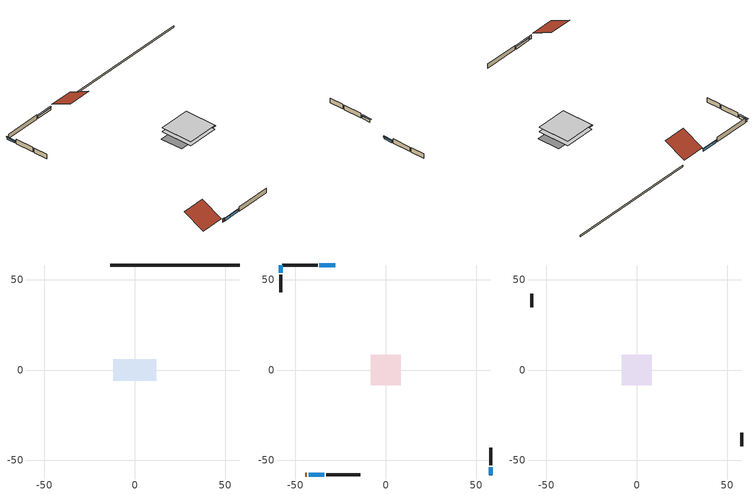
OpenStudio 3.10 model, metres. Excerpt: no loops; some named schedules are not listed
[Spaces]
crawlspace - unvented 1
 floor foundation (Slab1 construction): -11.91,-5.96 -11.91,5.96 11.91,5.96 11.91,-5.96 z-0.91
 wall foundation (FoundationWall1 construction): 58.06,58.06 -13.41,58.06 z-0.91:0
conditioned space 1
 floor to crawlspace - unvented 1 (Floor1 construction): -8.42,-8.42 -8.42,8.42 8.42,8.42 8.42,-8.42 z0
 wall outside (Wall1 construction): -37.59,58.06 -57.13,58.06 z0:2.44
 wall outside (Wall2 construction): 58.06,-52.73 58.06,-42.96 z0:2.44
 wall outside (Wall3 construction): -32.96,-58.06 -14.19,-58.06 z0:2.44
 wall outside (Wall4 construction): -58.06,52.73 -58.06,42.96 z0:2.44
 wall outside (AdiabaticWallConstruction): -27.86,58.06 -36.66,58.06 / 58.06,-58.06 58.06,-53.66 / -42.69,-58.06 -33.89,-58.06 / -58.06,58.06 -58.06,53.66 z0:1.19
 wall outside (AdiabaticWallConstruction 1): -44.53,-58.06 -43.62,-58.06 z0:2.03
 window (WindowConstruction): -27.86,58.06 -36.66,58.06 z0:1.19
 window (WindowConstruction 1): 58.06,-58.06 58.06,-53.66 z0:1.19
 window (WindowConstruction 2): -42.69,-58.06 -33.89,-58.06 z0:1.19
 window (WindowConstruction 3): -58.06,58.06 -58.06,53.66 z0:1.19
 door (Door): -44.53,-58.06 -43.62,-58.06 z0:2.03
attic - vented 1
 floor to conditioned space 1 (Floor2 construction Reversed): -8.42,-8.42 -8.42,8.42 8.42,8.42 8.42,-8.42 z2.44
 wall outside (Wall5 construction): 58.06,-42.03 58.06,-34.76 z0:2.44
 wall outside (Wall6 construction): -58.06,42.03 -58.06,34.76 z0:2.44
 roof outside (Roof1 construction): -26.93,58.06,2.44 -26.93,46.79,8.07 -14.34,46.79,8.07 -14.34,58.06,2.44
 roof outside (Roof2 construction): -45.46,-58.06,2.44 -45.46,-46.79,8.07 -58.06,-46.79,8.07 -58.06,-58.06,2.44
shading: -36.97,58.06 -27.56,58.06 -27.56,58.67 -36.97,58.67 z1.49; 58.06,-53.35 58.06,-58.36 58.67,-58.36 58.67,-53.35 z1.49; -33.58,-58.06 -42.99,-58.06 -42.99,-58.67 -33.58,-58.67 z1.49; -58.06,53.35 -58.06,58.36 -58.67,58.36 -58.67,53.35 z1.49
[Site]
Buffalo Niagara Intl Ap_NY: Latitude {deg}=42.93; Longitude {deg}=-78.73; Time Zone {hr}=-5; Elevation {m}=215; Terrain=Suburbs; Keep Site Location Information=Yes
[Site:GroundTemperature:Shallow]
4.30207, 2.29327, 2.1324, 3.08568, 6.91256, 10.7216, 14.0239, 16.1158, 16.2935, 14.5921, 11.374, 7.68183
[Site:WaterMainsTemperature]
Calculation Method=Schedule; Temperature Schedule=mains temperature schedule
[Building]
Building 1
[Material] Roughness=Rough
Name | Thickness {m} | Conductivity {W/m-K} | Density {kg/m3} | Specific Heat {J/kg-K} | Thermal Absorptance | Solar Absorptance | Visible Absorptance
asphalt or fiberglass shingles | 0.00635 | 0.162714 | 1121.4 | 1465.45 | 0.9 | 0.85 | 0.85
roof rigid ins | 0.00281632 | 0.029427 | 32.04 | 1214.23 | 0.9 | 0.7 | 0.7
osb sheathing 0.5 in. | 0.0127 | 0.115458 | 512.64 | 1214.23 | 0.9 | 0.6 | 0.6
wood siding | 0.0254 | 0.102417 | 544.68 | 1172.36 | 0.9 | 0.7 | 0.7
osb sheathing 0.5 in. 1 | 0.0127 | 0.115458 | 512.64 | 1214.23 | 0.9 | 0.7 | 0.7
wall stud and cavity | 0.1397 | 0.0929022 | 139.0536 | 1170.24 | 0.9 | 0.7 | 0.7
gypsum board | 0.0127 | 0.160291 | 801 | 837.4 | 0.9 | 0.6 | 0.6
wall stud and cavity 1 | 0.1397 | 0.727959 | 139.0536 | 1170.24 | 0.9 | 0.6 | 0.6
floor stud and cavity | 0.1397 | 0.21683 | 92.3553 | 1139.71 | 0.9 | 0.7 | 0.7
floor rigid ins | 0.103632 | 0.029427 | 32.04 | 1214.23 | 0.9 | 0.7 | 0.7
osb sheathing 0.75 in. | 0.01905 | 0.115458 | 512.64 | 1214.23 | 0.9 | 0.7 | 0.7
floor covering | 0.0127 | 0.0433444 | 54.468 | 1339.84 | 0.9 | 0.6 | 0.6
ceiling loosefill ins | 0.169333 | 0.0480833 | 16.02 | 1046.75 | 0.9 | 0.7 | 0.7
ceiling stud and cavity | 0.1397 | 0.0824711 | 65.682 | 1177.47 | 0.9 | 0.7 | 0.7
concrete 8.0 in. | 0.2032 | 1.803125 | 2242.8 | 837.4 | 0.9 | 0.7 | 0.7
soil 0.5 in. | 0.0127 | 1.731 | 1842.3 | 418.7 | 0.9 | 0.7 | 0.7
wood siding 1; wood siding 2 | 0.0254 | 0.102417 | 544.68 | 1172.36
wall rigid ins | 0.512978 | 0.029427 | 32.04 | 1214.23 | 0.9 | 0.7 | 0.7
wall stud and cavity 2 | 0.0889 | 0.380278 | 52.3479 | 1209.89 | 0.9 | 0.7 | 0.7
door material | 0.04445 | 0.0716541 | 512.64 | 1214.23 | 0.9 | 0.7 | 0.7
wall stud and cavity 3 | 0.0889 | 0.391764 | 83.0341 | 1211.67 | 0.9 | 0.7 | 0.7
furniture material conditioned space 1 | 0.1524 | 0.115458 | 640.8 | 1214.23 | 0.9 | 0.6 | 0.6
[Construction]
Roof1 construction; Roof2 construction: asphalt or fiberglass shingles, roof rigid ins, osb sheathing 0.5 in.
Wall1 construction; Wall2 construction; Wall3 construction; Wall4 construction: wood siding, osb sheathing 0.5 in. 1, wall stud and cavity, gypsum board
Wall5 construction; Wall6 construction: wood siding, osb sheathing 0.5 in. 1, wall stud and cavity 1
Floor1 construction: floor stud and cavity, floor rigid ins, osb sheathing 0.75 in., floor covering
Floor2 construction Reversed: gypsum board, ceiling stud and cavity, ceiling loosefill ins
FoundationWall1 construction: concrete 8.0 in.
Slab1 construction: soil 0.5 in.
WindowConstruction; WindowConstruction 1; WindowConstruction 2; WindowConstruction 3: WindowMaterial
AdiabaticWallConstruction: wood siding 1, wall rigid ins, wall stud and cavity 2, gypsum board
Door: door material
AdiabaticWallConstruction 1: wood siding 2, wall rigid ins, wall stud and cavity 2, gypsum board
PartitionWallConstruction: gypsum board, wall stud and cavity 3, gypsum board
furniture construction conditioned space 1: furniture material conditioned space 1
[WindowMaterial:SimpleGlazingSystem]
WindowMaterial: U-Factor {W/m2-K}=2.10086; Solar Heat Gain Coefficient=0.3
[ThermalZone] Multiplier=1; Use Ideal Air Loads=No
Name | Volume {m3} | Thermostat
conditioned space | 692.064 | conditioned space temperature setpoint
attic - vented | 356.391
crawlspace - unvented | 259.524
[Sizing:Zone] Zone Cooling Design Supply Air Temperature Input Method=SupplyAirTemperature; Zone Cooling Design Supply Air Temperature {C}=14; Zone Cooling Design Supply Air Temperature Difference {deltaC}=11.11; Zone Heating Design Supply Air Temperature Input Method=SupplyAirTemperature; Zone Heating Design Supply Air Temperature {C}=40; Zone Heating Design Supply Air Temperature Difference {deltaC}=11.11; Zone Cooling Design Supply Air Humidity Ratio {kg-H2O/kg-air}=0.0085; Zone Heating Design Supply Air Humidity Ratio {kg-H2O/kg-air}=0.008; Cooling Design Air Flow Method=DesignDay; Heating Design Air Flow Method=DesignDay; Account for Dedicated Outdoor Air System=No; Dedicated Outdoor Air System Control Strategy=NeutralSupplyAir; Dedicated Outdoor Air Low Setpoint Temperature for Design {C}=autosize; Dedicated Outdoor Air High Setpoint Temperature for Design {C}=autosize; Zone Load Sizing Method=Sensible Load Only No Latent Load; Zone Latent Cooling Design Supply Air Humidity Ratio Input Method=HumidityRatioDifference; Zone Cooling Design Supply Air Humidity Ratio Difference {kgWater/kgDryAir}=0.005; Zone Latent Heating Design Supply Air Humidity Ratio Input Method=HumidityRatioDifference; Zone Humidification Design Supply Air Humidity Ratio Difference {kgWater/kgDryAir}=0.005; Sizing Option=Coincident
attic - vented; crawlspace - unvented
[Space]
Name | Thermal Zone | Volume {m3}
conditioned space 1 | conditioned space | 692.064
attic - vented 1 | attic - vented | 356.391
crawlspace - unvented 1 | crawlspace - unvented | 259.524
[ThermostatSetpoint:DualSetpoint]
conditioned space temperature setpoint: Heating Setpoint Temperature Schedule=heating setpoint; Cooling Setpoint Temperature Schedule=cooling setpoint; Temperature Difference Between Cutout And Setpoint {deltaC}=0
[Foundation:Kiva]
Foundation Kiva 1: Initial Indoor Air Temperature {C}=0.1092; Wall Height Above Grade {m}=0; Wall Depth Below Slab {m}=0.2032
[Foundation:Kiva:Settings]
Soil Conductivity {W/m-K}=1.731; Soil Density {kg/m3}=1842.3; Soil Specific Heat {J/kg-K}=418.7; Ground Solar Absorptivity=0.9; Ground Thermal Absorptivity=0.9; Ground Surface Roughness {m}=0.03; Far-Field Width {m}=40; Deep-Ground Boundary Condition=ZeroFlux; Deep-Ground Depth {m}=40; Minimum Cell Dimension {m}=0.2; Maximum Cell Growth Coefficient=3; Simulation Timestep=Timestep
[SurfaceProperty:ExposedFoundationPerimeter]
Slab1: Exposed Perimeter Calculation Method=TotalExposedPerimeter; Total Exposed Perimeter {m}=71.46544
[SurfaceProperty:IncidentSolarMultiplier] Incident Solar Multiplier=1; Incident Solar Multiplier Schedule=trans schedule winter=0.857 summer=0.857
Window1; Window2; Window3; Window4
[InternalMass:Definition] Design Level Calculation Method=SurfaceArea
Name | Construction | Surface Area {m2}
partition wall mass | PartitionWallConstruction | 283.819
furniture mass conditioned space 1 | furniture construction conditioned space 1 | 113.528
[InternalMass] Space or SpaceType=conditioned space 1; Multiplier=1
Name | Internal Mass Definition
partition wall mass | partition wall mass
furniture mass conditioned space 1 | furniture mass conditioned space 1
[EnergyManagementSystem:Sensor]
Name | Output Variable or Output Meter | Output Variable or Output Meter Index Key
out_pb_s | Site Outdoor Air Barometric Pressure
out_wt_s | Site Outdoor Air Humidity Ratio
site_vw_s | Site Wind Speed
cool_season | Schedule Value | cooling season schedule
natural_vent_s | Schedule Value | natural vent schedule
htg_sp_s | Schedule Value | heating setpoint
clg_sp_s | Schedule Value | cooling setpoint
mech_vent_range_fan_0_sch_s | Schedule Value | mech vent range fan 0 schedule
mech_vent_bath_fan_0_sch_s | Schedule Value | mech vent bath fan 0 schedule
clothes_dryer_exhaust_0_sch_s | Schedule Value | clothes_dryer
htg_load_cond | Heating:EnergyTransfer:Zone:CONDITIONED SPACE
clg_load_cond | Cooling:EnergyTransfer:Zone:CONDITIONED SPACE
[EnergyManagementSystem:Actuator]
Name | Actuated Component | Actuated Component Type | Actuated Component Control Type | Zone or Space
water_heater_ec_adj_act | water heater energy adjustment1 | OtherEquipment | Power Level | conditioned space 1
fridge_schedule_act | fridge schedule | Schedule:Constant | Schedule Value
natural_vent_flow_act | natural vent flow | Zone Infiltration | Air Exchange Flow Rate
whole_house_fan_flow_act | whole house fan flow | Zone Infiltration | Air Exchange Flow Rate
whole_house_fan_act | whole house fan | ElectricEquipment | Electricity Rate | conditioned space 1
whole_house_fan_mix_act | whole house fan mix | ZoneMixing | Air Exchange Flow Rate
mech_vent_house_fan_cfis_act | mech vent house fan cfis | ElectricEquipment | Electricity Rate | conditioned space 1
mech_vent_house_fan_sensible_load_act | mech vent house fan sensible load | OtherEquipment | Power Level | conditioned space 1
mech_vent_house_fan_latent_load_act | mech vent house fan latent load | OtherEquipment | Power Level | conditioned space 1
infil_flow_act | infil flow | Zone Infiltration | Air Exchange Flow Rate
[EnergyManagementSystem:Program]
boiler_hydronic_pump_power_program: Set hvac_plr = boiler_plr_s; Set pump_total_eff = boiler_hydronic_pump_rated_mfr / 1000 * 20000.0 / 81.7307692307692; Set pump_vfr = boiler_hydronic_pump_mfr_s / 1000; If pump_vfr > 0; Set boiler_hydronic_pump_pressure_rise_act = 81.7307692307692 * hvac_plr * pump_total_eff / pump_vfr; Else; Set boiler_hydronic_pump_pressure_rise_act = 0; EndIf
boiler_hydronic_pump_disaggregate_program: Set boiler_hydronic_pump_primary_htg = boiler_hydronic_pump_s
water_heater_EC_adj: If WarmupFlag == 0; Set dhw_e_cons = water_heater_energy + water_heater_on_cycle_parasitic + water_heater_off_cycle_parasitic; Set water_heater_ec_adj_act = 0.0 * dhw_e_cons / 1; EndIf
fridge_schedule_program: Set Tin = fridge_tin_s*(9.0/5.0)+32.0; Set fridge_schedule_act = 0; If (Hour == 0); Set fridge_schedule_act = (-0.487+0.019*Tin); ElseIf (Hour == 1); Set fridge_schedule_act = (-0.34+0.016*Tin); ElseIf (Hour == 2); Set fridge_schedule_act = (-0.37+0.017*Tin); ElseIf (Hour == 3); Set fridge_schedule_act = (-0.361+0.016*Tin); ElseIf (Hour == 4); Set fridge_schedule_act = (-0.515+0.018*Tin); ElseIf (Hour == 5); Set fridge_schedule_act = (-0.684+0.021*Tin); ElseIf (Hour == 6); Set fridge_schedule_act = (-0.471+0.019*Tin); ElseIf (Hour == 7); Set fridge_schedule_act = (-0.159+0.015*Tin); ElseIf (Hour == 8); Set fridge_schedule_act = (-0.079+0.015*Tin); ElseIf (Hour == 9); Set fridge_schedule_act = (-0.417+0.019*Tin); ElseIf (Hour == 10); Set fridge_schedule_act = (-0.411+0.018*Tin); ElseIf (Hour == 11); Set fridge_schedule_act = (-0.386+0.018*Tin); ElseIf (Hour == 12); Set fridge_schedule_act = (-0.24+0.016*Tin); ElseIf (Hour == 13); Set fridge_schedule_act = (-0.314+0.017*Tin); ElseIf (Hour == 14); Set fridge_schedule_act = (-0.16+0.015*Tin); ElseIf (Hour == 15); Set fridge_schedule_act = (-0.121+0.015*Tin); ElseIf (Hour == 16); Set fridge_schedule_act = (-0.469+0.02*Tin); ElseIf (Hour == 17); Set fridge_schedule_act = (-0.412+0.02*Tin); ElseIf (Hour == 18); Set fridge_schedule_act = (-0.091+0.017*Tin); ElseIf (Hour == 19); Set fridge_schedule_act = (0.077+0.014*Tin); ElseIf (Hour == 20); Set fridge_schedule_act = (-0.118+0.016*Tin); ElseIf (Hour == 21); Set fridge_schedule_act = (-0.247+0.017*Tin); ElseIf (Hour == 22); Set fridge_schedule_act = (-0.445+0.019*Tin); ElseIf (Hour == 23); Set fridge_schedule_act = (-0.544+0.02*Tin); EndIf
natural_vent_program: Set Tin = tin_s; Set Tout = tout_s; Set Wout = out_wt_s; Set Pbar = out_pb_s; Set Phiout = (@RhFnTdbWPb Tout Wout Pbar); Set MaxHR = 0.0115; Set Tnvsp = (htg_sp_s + clg_sp_s) / 2; Set NVavail = natural_vent_s; Set ClgSsnAvail = cool_season; Set Qnv = 0; Set Qwhf = 0; Set whole_house_fan_mix_act = 0; Set whole_house_fan_act = 0; If ((Wout < MaxHR) && (Tin > Tout) && (Tin > Tnvsp) && (ClgSsnAvail > 0)); Set WHF_Flow = 0; Set Adj = (Tin-Tnvsp)/(Tin-Tout); Set Adj = (@Min Adj 1); Set Adj = (@Max Adj 0); If (WHF_Flow > 0); Set Qwhf = WHF_Flow*Adj; Set whole_house_fan_mix_act = WHF_Flow*Adj; Set WHF_W = 0; Set whole_house_fan_act = WHF_W*Adj; ElseIf (NVavail > 0); Set NVArea = 12615.824058624003; Set Cs = 8.968567957270247e-05; Set Cw = 6.158219665777789e-05; Set Tdiff = Tin-Tout; Set dT = (@Abs Tdiff); Set Vwind = site_vw_s; Set SGNV = NVArea*Adj*((((Cs*dT)+(Cw*(Vwind^2)))^0.5)/1000); Set MaxNV = 3.844798503936001; Set Qnv = (@Min SGNV MaxNV); EndIf; EndIf; Set natural_vent_flow_act = Qnv; Set whole_house_fan_flow_act = Qwhf; Set natural_vent_program_Qnv = Qnv; Set natural_vent_program_Qwhf = Qwhf
infil_program: Set p_m = 0.14; Set p_s = 0.22; Set s_m = 270; Set s_s = 370; Set z_m = 9.99744; Set z_s = 2.4384; Set f_t = (((s_m/z_m)^p_m)*((z_s/s_s)^p_s)); Set Tdiff = tin_s-tout_s; Set dT = @Abs Tdiff; Set c = 0.0755; Set Cs = 0.0654; Set Cw = 0.1488; Set n = 0.65; Set sft = (f_t*0.7000000000000001); Set temp1 = ((c*Cw)*((sft*site_vw_s)^(2*n)))^2; Set Qinf = (((c*Cs*(dT^n))^2)+temp1)^0.5; Set Qinf = (@Max Qinf 0); Set mech_vent_house_fan_sensible_load_act = 0.0; Set mech_vent_house_fan_latent_load_act = 0.0; Set OASupInPb = out_pb_s; Set OASupInTemp = tout_s; Set OASupInW = out_wt_s; Set OASupRho = (@RhoAirFnPbTdbW OASupInPb OASupInTemp OASupInW); Set OASupCp = (@CpAirFnW OASupInW); Set OASupInEnth = (@HFnTdbW OASupInTemp OASupInW); Set ZoneTemp = tin_s; Set ZoneW = win_s; Set ZoneCp = (@CpAirFnW ZoneW); Set ZoneAirEnth = (@HFnTdbW ZoneTemp ZoneW); Set mech_vent_house_fan_cfis_act = 0.0; Set QWHV_cfis_sup = 0.0; Set QWHV_cfis_suppl_sup = 0.0; Set QWHV_cfis_suppl_exh = 0.0; Set Qrange = 0; Set Qrange = Qrange + 0.04719 * mech_vent_range_fan_0_sch_s; Set Qbath = 0; Set Qbath = Qbath + 0.04719 * mech_vent_bath_fan_0_sch_s; Set Qdryer = 0; Set Qdryer = Qdryer + 0.15118 * clothes_dryer_exhaust_0_sch_s; Set QWHV_sup = 0.0; Set QWHV_exh = 0.0; Set Qsupply = QWHV_sup + QWHV_cfis_sup + QWHV_cfis_suppl_sup; Set Qexhaust = Qrange + Qbath + Qdryer + QWHV_exh + QWHV_cfis_suppl_exh; Set Qfan = (@Max Qexhaust Qsupply); Set Qducts = 0; If Qducts < 0; Set Qsupply = Qsupply - Qducts; Else; Set Qexhaust = Qexhaust + Qducts; EndIf; Set Qfan_with_ducts = (@Max Qexhaust Qsupply); Set Qimb = (@Abs (Qsupply - Qexhaust)); If Qinf + Qimb > 0; Set Qtot = Qfan_with_ducts + (Qinf^2) / (Qinf + Qimb); Else; Set Qtot = Qfan_with_ducts; EndIf; Set Qinf_adj = Qtot - Qfan; Set infil_flow_act = Qinf_adj; Set infil_program_Qinf = Qinf_adj; Set infil_program_Qfan = Qfan; Set Qload = Qfan; Set Effectiveness_Sens = 0.0; Set Effectiveness_Lat = 0.0; Set Fan_MFR = Qload * OASupRho; Set ZoneInEnth = OASupInEnth; Set ZoneInTemp = OASupInTemp; Set FanTotalToCond = Fan_MFR * (ZoneInEnth - ZoneAirEnth); Set FanSensToCond = Fan_MFR * ZoneCp * (ZoneInTemp - ZoneTemp); Set FanLatToCond = FanTotalToCond - FanSensToCond; Set mech_vent_house_fan_sensible_load_act = mech_vent_house_fan_sensible_load_act + FanSensToCond; Set mech_vent_house_fan_latent_load_act = mech_vent_house_fan_latent_load_act + FanLatToCond
unmet_hours_program: Set htg_unmet_hours = 0; Set clg_unmet_hours = 0; Set unit_htg_unmet_hours = 0; If ((DayOfYear >= 1) && (DayOfYear <= 365)); Set unit_htg_unmet_hours = unit_htg_unmet_hours + conditioned_space_htg_unmet_s; If unit_htg_unmet_hours > htg_unmet_hours; Set htg_unmet_hours = unit_htg_unmet_hours; EndIf; EndIf
total_loads_program: Set loads_htg_tot = 0; Set loads_clg_tot = 0; If htg_load_cond > 0; Set loads_htg_tot = loads_htg_tot + (htg_load_cond - clg_load_cond) * 1.0; EndIf; Set loads_htg_tot = (@Max loads_htg_tot 0); If clg_load_cond > 0; Set loads_clg_tot = loads_clg_tot + (clg_load_cond - htg_load_cond) * 0.0; EndIf; Set loads_clg_tot = (@Max loads_clg_tot 0)
total_airflows_program: Set total_infil_flow_rate = 0; Set total_mechvent_flow_rate = 0; Set total_natvent_flow_rate = 0; Set total_whf_flow_rate = 0; Set total_infil_flow_rate = total_infil_flow_rate + (infil_program_Qinf * 1); Set total_mechvent_flow_rate = total_mechvent_flow_rate + (infil_program_Qfan * 1); Set total_natvent_flow_rate = total_natvent_flow_rate + (natural_vent_program_Qnv * 1); Set total_whf_flow_rate = total_whf_flow_rate + (natural_vent_program_Qwhf * 1)
[EnergyManagementSystem:ProgramCallingManager]
boiler_hydronic_pump_power_program_calling_manager: EndOfSystemTimestepBeforeHVACReporting; boiler_hydronic_pump_power_program
boiler_hydronic_pump_disaggregate_program_calling_manager: EndOfSystemTimestepBeforeHVACReporting; boiler_hydronic_pump_disaggregate_program
water_heater_EC_adj_ProgramManager: EndOfSystemTimestepBeforeHVACReporting; water_heater_EC_adj
fridge_schedule_program_calling_manager: BeginZoneTimestepAfterInitHeatBalance; fridge_schedule_program
natural_vent_program_calling_manager: BeginZoneTimestepAfterInitHeatBalance; natural_vent_program
infil_program_calling_manager: BeginZoneTimestepAfterInitHeatBalance; infil_program
unmet_hours_program_calling_manager: EndOfZoneTimestepBeforeZoneReporting; unmet_hours_program
total_loads_program_calling_manager: EndOfZoneTimestepAfterZoneReporting; total_loads_program
total_airflows_program_calling_manager: EndOfZoneTimestepAfterZoneReporting; total_airflows_program
[EnergyManagementSystem:OutputVariable]
boiler hydronic pump disaggregate htg primary: EMS Variable=boiler_hydronic_pump_primary_htg; Type of Data in Variable=Summed; Update Frequency=SystemTimestep; EMS Program or Subroutine=boiler_hydronic_pump_disaggregate_program; Units=J
[External:File]
External File 1: File=in.schedules.csv
[ElectricEquipment:Definition] Design Level Calculation Method=EquipmentLevel
Name | Design Level {W} | Fraction Latent | Fraction Radiant | Fraction Lost
ceiling fan | 58.3651 | 0 | 0.558 | 0
clothes washer | 1243.65 | 0.03 | 0.162 | 0.7
clothes dryer | 485.805 | 0.015 | 0.081 | 0.85
dishwasher | 724.42 | 0.3 | 0.18 | 0.4
fridge | 78.8813 | 0 | 0.6 | 0
cooking range | 102.038 | 0.16 | 0.384 | 0.2
misc tv | 407.323 | 0 | 0.6 | 0
misc plug loads | 514.959 | 0.045 | 0.513 | 0.1
whole house fan; mech vent house fan | 0 | 0 | 0 | 1
mech vent house fan cfis | 0 | 0 | 0 | 0
mech vent range fan 0; mech vent bath fan 0 | 30 | 0 | 0 | 1
[ElectricEquipment] Space or SpaceType=conditioned space 1
Name | Electric Equipment Definition | Schedule
ceiling fan | ceiling fan | ceiling_fan
clothes washer | clothes washer | clothes_washer
clothes dryer | clothes dryer | clothes_dryer
dishwasher | dishwasher | dishwasher
fridge | fridge | fridge schedule
cooking range | cooking range | cooking_range
misc tv | misc tv | plug_loads_tv
misc plug loads | misc plug loads | plug_loads_other
whole house fan | whole house fan | Always On Discrete
mech vent house fan | mech vent house fan | mech vent house fan schedule
mech vent house fan cfis | mech vent house fan cfis | mech vent house fan cfis schedule
mech vent range fan 0 | mech vent range fan 0 | mech vent range fan 0 schedule
mech vent bath fan 0 | mech vent bath fan 0 | mech vent bath fan 0 schedule
[OtherEquipment:Definition] Design Level Calculation Method=EquipmentLevel
Name | Design Level {W} | Fraction Latent | Fraction Radiant | Fraction Lost
water heater energy adjustment1 | 0.01 | 0 | 0 | 1
clothes dryer 2 | 6453.99 | 0.015 | 0.081 | 0.85
cooking range 2 | 2990.45 | 0.16 | 0.384 | 0.2
general water use sensible | -52.5013 | 0 | 0.6 | 0
general water use latent | 53.2715 | 1 | 0 | 0
mech vent house fan sensible load | 0 | 0 | 0 | 0
mech vent house fan latent load | 0 | 1 | 0 | 0
[OtherEquipment] Space or SpaceType=conditioned space 1
Name | Other Equipment Definition | Schedule | Fuel Type
water heater energy adjustment1 | water heater energy adjustment1 | Always On Discrete | NaturalGas
clothes dryer 1 | clothes dryer 2 | clothes_dryer | NaturalGas
cooking range 1 | cooking range 2 | cooking_range | NaturalGas
general water use sensible | general water use sensible | general water use schedule
general water use latent | general water use latent | general water use schedule
mech vent house fan sensible load | mech vent house fan sensible load | Always On Discrete
mech vent house fan latent load | mech vent house fan latent load | Always On Discrete
[WaterUse:Equipment:Definition]
Name | Peak Flow Rate {m3/s}
clothes washer | 5.17561e-06
dishwasher | 5.01845e-06
[WaterUse:Equipment]
Name | Water Use Equipment Definition | Flow Rate Fraction Schedule
dhw fixtures | dhw fixtures | hot_water_fixtures
dhw distribution waste | dhw distribution waste | hot_water_fixtures
clothes washer | clothes washer | hot_water_clothes_washer
[Lights:Definition]
interior lighting: Design Level Calculation Method=LightingLevel; Lighting Level {W}=1403.41; Fraction Radiant=0.6; Fraction Visible=0.2; Return Air Fraction=0
[Lights]
interior lighting: Lights Definition=interior lighting; Space or SpaceType=conditioned space 1; Schedule=lighting_interior; Fraction Replaceable=1
[Exterior:Lights:Definition]
exterior lighting: Design Level {W}=58.1671
[Exterior:Lights]
exterior lighting: Exterior Lights Definition=exterior lighting; Schedule=exterior lighting schedule
[People:Definition]
occupants: Number of People Calculation Method=People; Number of People {people}=3; Fraction Radiant=0.314171; Sensible Heat Fraction=0.56303; Carbon Dioxide Generation Rate {m3/s-W}=0; Enable ASHRAE 55 Comfort Warnings=No; Mean Radiant Temperature Calculation Type=EnclosureAveraged
[People]
occupants: People Definition=occupants; Space or SpaceType=conditioned space 1; Number of People Schedule=occupants; Activity Level Schedule=occupants activity schedule; Multiplier=1
[SpaceInfiltration:DesignFlowRate] Schedule=Always On Discrete; Density Basis=Outdoor
Name | Space or SpaceType | Design Flow Rate Calculation Method | Design Flow Rate {m3/s} | Air Changes per Hour {1/hr} | Constant Term Coefficient | Temperature Term Coefficient | Velocity Term Coefficient | Velocity Squared Term Coefficient
natural vent flow; whole house fan flow; infil flow | conditioned space 1 | Flow/Space | 0
infil crawlspace - unvented 1 | crawlspace - unvented 1 | AirChanges/Hour |  | 0.1 | 1 | 0 | 0 | 0
[ZoneMixing]
whole house fan mix: Zone or Space=attic - vented; Schedule=Always On Continuous; Design Flow Rate Calculation Method=Flow/Zone; Design Flow Rate {m3/s}=0; Source Zone or Space=conditioned space
[SpaceInfiltration:EffectiveLeakageArea]
infil attic - vented 1: Space or SpaceType=attic - vented 1; Schedule=Always On Discrete; Effective Air Leakage Area {cm2}=9459.68; Stack Coefficient=0.000261957; Wind Coefficient=3.89868e-05
